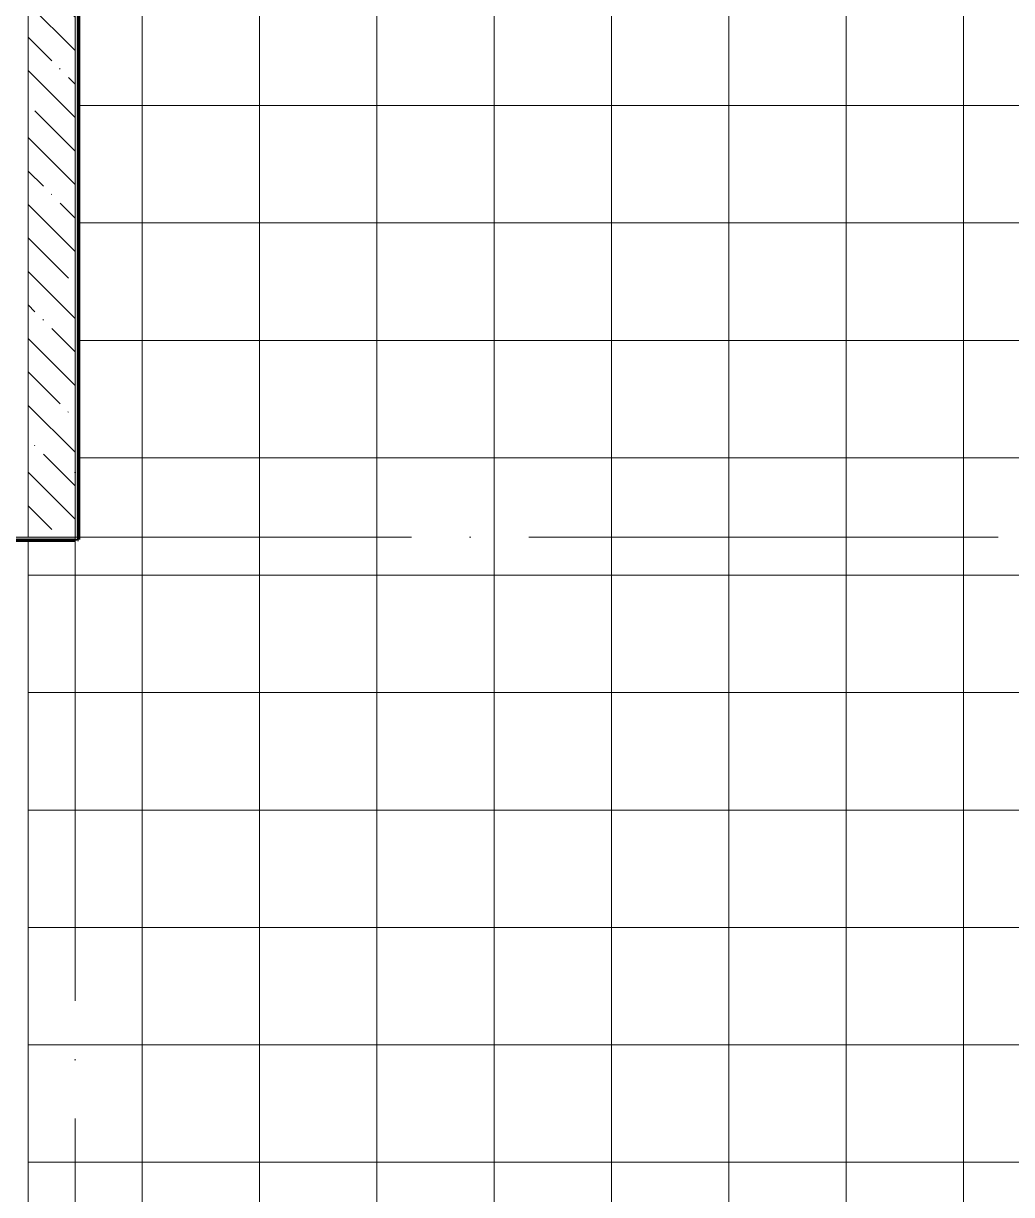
# Model space of a CAD drawing. Header units: millimetres. Extents: x 97 to 215964, y -4577 to 60645.
# Drawn here: x 128078 to 132288, y 51875 to 56863 of the extents above; entities that cross this region are included whole.
import ezdxf

# ---------------------------------------------------------------- set-up
doc = ezdxf.new("R2010")
doc.units = ezdxf.units.MM
doc.linetypes.add('ADSK_Линия сетки', pattern=[2500, 2000, -250, 0, -250])
for name, color, linetype, lineweight in [('A-FLOR-____-OTLN', 192, 'Continuous', 9), ('A-FLOR-____-PATT', 8, 'Continuous', 9), ('A-WALL-____-MCUT', 113, 'Continuous', 9), ('A-WALL-____-PATT', 111, 'Continuous', 9), ('I-WALL-____-OTLN', 2, 'Continuous', 9), ('S-GRID-____-OTLN', 1, 'Continuous', 9)]:
    doc.layers.add(name, color=color, linetype=linetype, lineweight=lineweight)

# ---------------------------------------------------------------- blocks, each defined once
blk = doc.blocks.new('0083_СОШ675_АР_R22_rvt-1-О_АИ_ПП_8_400_Целиком')
at = {"layer": 'A-WALL-____-PATT', "lineweight": 5}
h = blk.add_hatch(dxfattribs=at)
h.set_pattern_fill('FP_8', color=10, style=0, pattern_type=2)
h.set_pattern_definition([(135, (0, 0), (-142.5612, -142.5612), []), (135, (142.56, 0), (-142.5612, -142.5612), [252.016, -50.403, 3.353, -47.05])])
h.paths.add_polyline_path([(69300, 54675), (69500, 54675), (69500, 58575), (69300, 58575), (69300, 54838.6)])
at = {"layer": 'A-WALL-____-MCUT', "color": 50, "lineweight": 13}
for p, q in [((69300, 58575), (69300, 54675)), ((69500, 54675), (69500, 58375)), ((69300, 54675), (69500, 54675))]:
    blk.add_line(p, q, dxfattribs=at)

msp = doc.modelspace()

# ---------------------------------------------------------------- hatches: boundary and pattern name
at = {"layer": 'A-FLOR-____-PATT'}
h = msp.add_hatch(dxfattribs=at)
h.set_pattern_fill('FP_200', color=256, style=0, pattern_type=2)
h.set_pattern_definition([(270, (130582.87, 49512.5), (500, 3e-14), []), (0, (130582.87, 49512.5), (0, 500), [])])
h.paths.add_polyline_path([(131927.887824, 45905), (131927.887824, 45920), (132712.887824, 45920), (132712.887824, 46099.999414), (132927.865903, 46099.999414), (132927.865903, 47049.999414), (132727.865903, 47049.999414), (132727.865903, 47299.999414), (132712.887824, 47299.999414), (132712.887824, 49449.548266), (132707.887824, 49449.548266), (132707.887824, 49951.198266), (132712.887824, 49951.198266), (132712.887824, 50375.000586), (132927.865903, 50375.270953), (132927.865903, 52015.000586), (132712.887824, 52015.000586), (132712.887824, 54974.482366), (132525.833284, 54974.482366), (132525.833284, 54979.482366), (132515.833284, 54979.482366), (132515.833284, 54989.482366), (132510.833284, 54989.482366), (132510.833284, 55339.482366), (132515.833284, 55339.482366), (132515.833284, 55349.482366), (132525.833284, 55349.482366), (132526.809814, 55354.482366), (132712.887824, 55354.482366), (132712.887824, 58359.999414), (128312.843981, 58359.999414), (128312.843981, 54665.000586), (128297.843981, 54665.000586), (128296.956847, 54660.000586), (128097.865903, 54660.000586), (128098.775064, 51390.000586), (128297.887824, 51390.000586), (128297.887824, 51385.000586), (128312.887824, 51385.000586), (128312.887824, 45920), (129227.887824, 45920), (129227.887824, 45905), (131225.72802, 45905)])
at = {"layer": 'A-WALL-____-PATT'}
for points in [[(128297.843981, 54665.000586), (128307.843981, 54665.000586), (128307.843981, 58374.999414), (128297.843981, 58374.999414), (128297.843981, 54838.611208)], [(128297.843981, 54665.000586), (128297.843981, 54675.000586), (126772.875878, 54675.000586), (126772.875878, 54665.000586)]]:
    msp.add_hatch(color=7, dxfattribs=at).paths.add_polyline_path(points)

# ---------------------------------------------------------------- linework, layer by layer
at = {"layer": 'A-FLOR-____-OTLN'}
msp.add_line((128097.865903, 54660.000586), (128097.865903, 51390.000586), dxfattribs=at)
at = {"layer": 'A-WALL-____-MCUT', "color": 7}
for p, q in [((128297.843981, 54665.000586), (128297.843981, 58374.999414)), ((128307.843981, 54665.000586), (128307.843981, 58364.999414)), ((128297.843981, 54675.000586), (126587.910289, 54675.000586)), ((126587.910289, 54665.000586), (128307.843981, 54665.000586))]:
    msp.add_line(p, q, dxfattribs=at)
at = {"layer": 'I-WALL-____-OTLN', "color": 5, "lineweight": 90}
for p, q in [((128312.843981, 58359.999414), (128312.843981, 54665.000586)), ((128297.843981, 54660.000586), (126587.910289, 54660.000586)), ((128297.843981, 54665.000586), (128297.843981, 54660.000586)), ((128307.843981, 54665.000586), (128312.843981, 54665.000586))]:
    msp.add_line(p, q, dxfattribs=at)
at = {"layer": 'S-GRID-____-OTLN', "linetype": 'ADSK_Линия сетки'}
for p, q in [((128297.887824, -2302.657751), (128297.887824, 60644.999414)), ((55228.336609, 54675.000586), (215146.441901, 54675.000586))]:
    msp.add_line(p, q, dxfattribs=at)

# ---------------------------------------------------------------- block references
at = {"color": 250, "lineweight": 5}
msp.add_blockref('0083_СОШ675_АР_R22_rvt-1-О_АИ_ПП_8_400_Целиком', (58797.887824, 0), dxfattribs=at)

doc.saveas('drawing.dxf')
